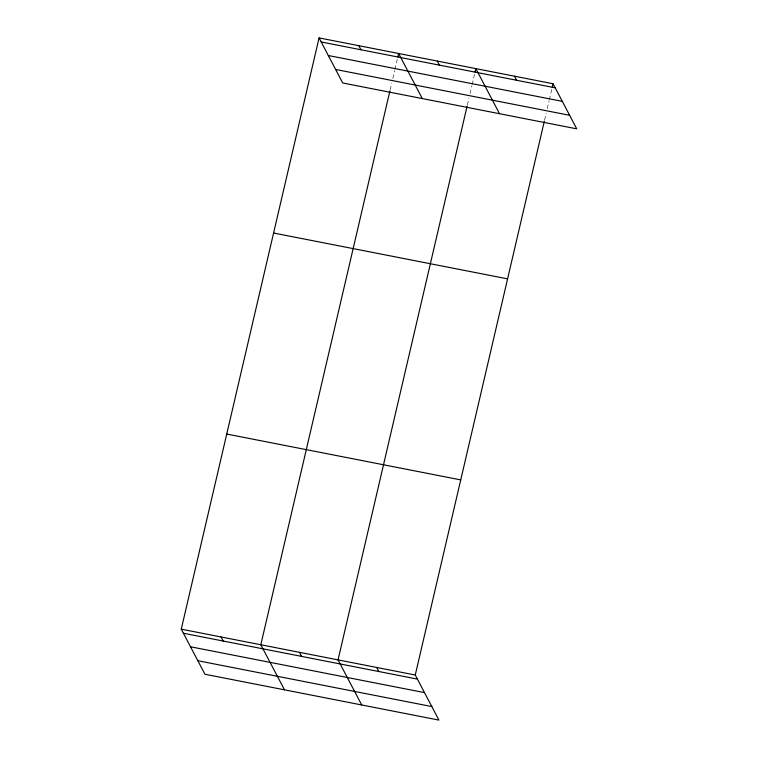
<?xml version="1.0" encoding="UTF-8"?>
<svg xmlns="http://www.w3.org/2000/svg" width="758" height="758" viewBox="0 0 758 758"><rect width="100%" height="100%" fill="white"/><g stroke="black" fill="none" stroke-linecap="round" stroke-linejoin="round"><path stroke-width="0.57" stroke-dasharray="3.79 2.84" d="M390.171 89.795L391.753 82.982M392.815 78.444L394.662 70.503M394.927 69.376L397.306 59.162M467.383 104.926L468.975 98.114M470.036 93.575L471.883 85.635M472.149 84.498L474.527 74.293M544.604 120.048L546.196 113.245M547.248 108.707L549.105 100.767M549.361 99.63L551.748 89.425"/><path stroke-width="1.14" d="M544.339 121.185L415.261 675.018L438.929 720.1L204.935 674.25L181.266 629.159L319.071 37.9L553.065 83.75L576.734 128.841L342.739 82.982L319.071 37.9M389.906 90.922L260.818 644.755L284.496 689.837M397.836 56.897L398.632 53.486L422.301 98.578M467.127 106.054L338.04 659.886L361.708 704.968M475.058 72.019L475.844 68.618L499.522 113.709M552.269 87.151L553.065 83.75M321.212 41.974L555.207 87.833M328.318 55.514L562.313 101.364M335.633 69.452L569.628 115.301M273.591 233.019L507.595 278.868M226.737 434.05L460.731 479.899M181.266 629.159L415.261 675.018M183.408 633.243L417.402 679.092M190.504 646.773L424.508 692.623M197.829 660.72L431.823 706.57M514.455 76.188L516.596 80.263M437.243 61.057L439.384 65.131M358.847 45.698L360.988 49.772M376.65 667.447L378.792 671.531M299.429 652.316L301.57 656.4M221.042 636.957L223.184 641.031"/></g></svg>
